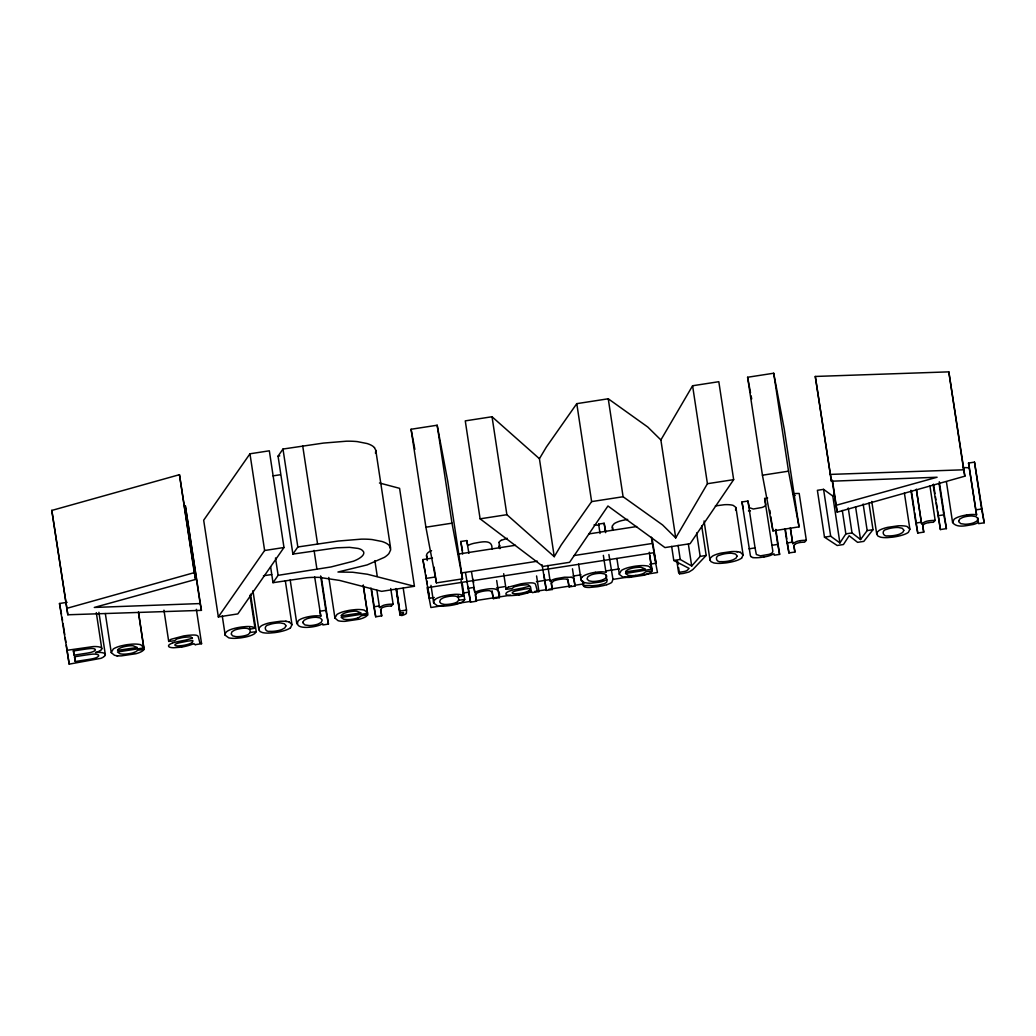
<?xml version="1.0" encoding="UTF-8"?>
<svg xmlns="http://www.w3.org/2000/svg" width="1036" height="1036" viewBox="0 0 1036 1036"><rect width="100%" height="100%" fill="white"/><g stroke="black" fill="none" stroke-linecap="round" stroke-linejoin="round"><path stroke-width="1.5" d="M375.485 453.315L375.796 450.336L374.475 447.669M249.598 627.712L250.298 632.4L248.433 634.369A7.485 2.124 -8.6 0 1 247.656 634.744A8.366 2.37 -8.6 0 1 243.162 636.039L242.32 636.195A11.474 3.25 -8.6 0 1 240.805 636.415L239.277 636.57A8.676 2.46 -8.6 0 1 235.729 636.596L232.763 635.871L231.429 634.433A34.576 9.816 -8.6 0 1 231.261 633.708L232.012 631.714L234.641 630.121A9.078 2.577 -8.6 0 1 238.125 629.059L240.766 628.554A7.899 2.24 -8.6 0 1 247.759 628.541L249.21 629.331L254.986 628.179L250.013 595.376M458.067 595.506L458.78 600.194L456.915 602.149A7.485 2.124 -8.6 0 1 456.138 602.538A8.366 2.37 -8.6 0 1 451.631 603.833L450.79 603.988A11.474 3.25 -8.6 0 1 449.287 604.208L447.759 604.364A8.676 2.46 -8.6 0 1 444.198 604.389L441.232 603.664L439.911 602.227A34.576 9.816 -8.6 0 1 439.743 601.502L440.494 599.507L443.123 597.914A9.078 2.577 -8.6 0 1 446.594 596.853L449.248 596.347A7.899 2.24 -8.6 0 1 456.228 596.335L457.679 597.125L463.468 595.972L461.098 580.354M250.557 594.211L256.242 631.701L254.804 633.501A13.986 3.976 -8.6 0 1 245.636 637.023L242.929 637.529A20.811 5.905 -8.6 0 1 240.443 637.904L236.35 638.28A14.374 4.079 -8.6 0 1 231.494 638.241L230.29 638.111A14.284 4.053 -8.6 0 1 228.684 637.8L225.226 635.249M462.341 583.877L464.711 599.494L463.286 601.294A13.986 3.976 -8.6 0 1 454.105 604.817L451.398 605.322A20.811 5.905 -8.6 0 1 448.912 605.684L444.832 606.073A14.374 4.079 -8.6 0 1 439.963 606.034L438.759 605.905A14.284 4.053 -8.6 0 1 437.166 605.594L433.695 603.043M660.877 439.95L692.592 385.755L718.816 381.701L733.656 479.655L690.105 543.693L664.957 547.578L607.951 505.995L569.593 562.315L542.955 566.433L480.108 518.829L465.268 420.875L492.035 416.744L539.419 458.715L554.26 556.669L561.188 545.001L591.621 501.605L576.78 403.651L608.249 398.782L647.746 427.013L660.877 439.95L675.718 537.904L707.42 483.708L692.592 385.755M539.419 458.715L546.36 447.047L576.78 403.651M735.586 510.1L735.806 507.316L733.281 505.438A15.177 4.312 -8.6 0 0 730.665 504.869L729.396 504.739A15.203 4.312 -8.6 0 0 724.397 504.713L715.345 505.918M832.802 496.076L823.581 489.355L817.391 490.313L824.488 537.179L830.678 536.221L839.898 542.942L832.802 496.076L834.239 493.732M839.898 542.942L845.855 533.877L842.307 510.45M671.652 546.399L673.776 560.463L680.238 559.466L691.698 566.032L700.181 556.384L706.176 555.451L701.683 525.783M379.461 482.996L399.585 488.332L414.426 586.285L381.611 591.349L339.601 580.419L319.088 577.363A39.977 11.344 -8.6 0 0 306.928 577.699L273.012 582.685L278.127 575.33L331.08 566.938L353.354 561.227A28.386 8.055 -8.6 0 0 359.44 558.249L360.554 557.472A32.466 9.22 -8.6 0 0 363.791 552.784A36.661 10.412 -8.6 0 0 363.39 551.502L361.784 549.896A28.438 8.068 -8.6 0 0 358.042 548.42L349.52 547.345L336.817 547.798L292.89 554.079L278.062 456.138L282.983 449.041L323.413 443.084L346.503 441.194A42.683 12.121 -8.6 0 1 357.226 441.595L367.094 443.537A55.944 15.877 -8.6 0 1 374.475 447.669M283.981 547.513L237.84 613.908L218.337 616.925L203.678 520.214L249.961 453.794L269.334 450.802L283.981 547.513L264.62 550.505L218.337 616.925M292.89 554.079L297.824 546.982L282.983 449.041M134.136 652.486A9.855 2.797 -8.6 0 1 127.765 653.858L126.703 654.001A9.751 2.771 -8.6 0 1 122.08 654.079L121.277 654.001A10.166 2.888 -8.6 0 1 119.878 653.716L117.508 651.981L143.874 647.914L138.435 611.978L144.004 649.494L142.761 650.776A14.349 4.066 -8.6 0 1 139.031 652.719A13.856 3.937 -8.6 0 1 135.845 653.742L121.277 655.892A14.711 4.183 -8.6 0 1 114.426 655.244L111.253 652.589L105.335 613.545M363.209 585.262L367.702 614.944L366.446 616.213A14.349 4.066 -8.6 0 1 362.73 618.155A13.856 3.937 -8.6 0 1 359.531 619.178L344.962 621.328A14.711 4.183 -8.6 0 1 341.453 621.25A15.151 4.299 -8.6 0 1 340.196 621.121A14.854 4.222 -8.6 0 1 338.073 620.681L334.939 618.039L328.788 577.428M649.663 555.387L652.02 571.017L650.776 572.286A14.349 4.066 -8.6 0 1 647.06 574.229A13.856 3.937 -8.6 0 1 643.861 575.252L629.292 577.402A14.711 4.183 -8.6 0 1 622.442 576.767L619.347 574.41L616.899 558.495M868.971 503.133L872.998 529.681L867.171 530.587L860.54 539.536L852.019 532.931L848.238 507.938M872.998 529.681L863.83 541.375L857.601 542.346L849.157 535.741L843.446 544.522L837.192 545.493L824.488 537.179M475.99 593.861L475.498 594.664A26.418 7.498 -8.6 0 0 475.459 595.752L476.482 601.217L470.486 602.149L465.514 572.74M391.349 606.047L393.11 604.156L390.74 588.526M792.967 493.835A12.147 3.445 -8.6 0 1 799.196 493.473L806.332 540.313L804.558 542.204A8.741 2.486 -8.6 0 0 800.103 542.501A6.268 1.774 -8.6 0 0 794.625 544.664M929.952 486.039L935.158 520.409L933.384 522.299A8.741 2.486 -8.6 0 0 928.929 522.597M706.176 555.451L693.175 569.204A69.049 19.593 -8.6 0 1 692.631 569.709L689.005 571.989L683.423 573.426A12.458 3.535 -8.6 0 1 679.538 573.802L678.554 572.325L676.897 561.395M434.99 599.624L435.211 599.43A13.533 3.846 -8.6 0 1 440.391 596.904A17.573 4.986 -8.6 0 1 448.187 595.091A21.29 6.048 -8.6 0 1 450.155 594.793L454.61 594.353A12.51 3.548 -8.6 0 1 461.862 594.988L463.468 595.972M290.469 627.79L291.984 624.682L285.314 580.704M741.621 558.093L743.123 554.985L735.987 507.886M371.005 588.059L373.841 606.798L379.228 605.969L379.513 607.485L383.061 605.49A6.863 1.942 -8.6 0 1 386.842 604.558A12.147 3.445 -8.6 0 1 393.071 604.169M790.326 528.075L792.734 543.641L796.283 541.647A6.863 1.942 -8.6 0 1 800.064 540.714M921.561 523.737L916.355 489.368L921.561 523.737L925.109 521.743A6.863 1.942 -8.6 0 1 928.891 520.81A12.147 3.445 -8.6 0 1 935.12 520.435M977.686 517.689L978.398 522.377L976.132 523.543A10.425 2.953 -8.6 0 1 973.205 524.501C966.886 525.356 957.083 528.541 952.589 522.533L946.412 481.74M536.389 581.74L549.844 579.603L550.116 581.028L552.719 579.733A12.069 3.432 -8.6 0 1 556.073 578.658L564.516 577.22L571.173 577.285M501.269 540.326L507.251 538.28M508.378 587.179L520.875 583.851A30.199 8.573 -8.6 0 1 525.55 583.203L528.852 582.931A10.347 2.94 -8.6 0 1 533.229 583.009A9.751 2.771 -8.6 0 1 535.198 583.915L535.379 584.084A34.615 9.829 -8.6 0 1 535.703 584.913L537.205 590.611A13.572 3.859 -8.6 0 0 538.953 591.569L536.583 575.951M606.086 575.058L606.798 579.746L604.286 580.846A11.992 3.406 -8.6 0 1 600.051 582.051L591.452 583.164A12.613 3.574 -8.6 0 1 587.386 583.074L585.69 582.815A19.477 5.53 -8.6 0 1 581.856 581.261L581.079 580.134A24.216 6.876 -8.6 0 1 582.297 576.961M467.883 588.357L473.879 587.438L474.812 592.385L477.518 591.219A13.015 3.691 -8.6 0 1 481.39 590.093C488.034 589.031 501.579 585.146 499.287 597.694L493.291 598.627L492.009 591.996L489.808 590.753A6.281 1.787 -8.6 0 0 487.373 590.675L485.055 590.896A11.422 3.237 -8.6 0 0 484.188 591.025A9.997 2.836 -8.6 0 0 479.254 592.191A8.094 2.292 -8.6 0 0 475.951 593.861M602.9 579.733L605.659 578.217L606.617 576.327A30.316 8.612 -8.6 0 0 606.526 575.627L604.817 573.97L601.165 573.348A8.676 2.46 -8.6 0 0 597.06 573.543A9.751 2.771 -8.6 0 0 595.558 573.763L595.078 573.84A8.443 2.396 -8.6 0 0 591.206 574.876L588.085 576.534L587.114 578.58A31.676 8.987 -8.6 0 0 587.282 579.266L588.875 580.795L591.996 581.403A8.664 2.46 -8.6 0 0 596.037 581.274L596.529 581.222A10.515 2.978 -8.6 0 0 598.057 580.989L599.054 580.808A8.741 2.486 -8.6 0 0 602.9 579.733M837.243 512.134L964.866 476.184L948.821 371.859L815.28 376.456L831.403 481.209L937.101 477.233L835.961 505.335L837.243 512.134L832.452 480.536M51.8 510.437L179.461 474.682L195.584 579.435L94.289 607.446L200.142 603.561L201.424 610.359L67.845 614.775L51.8 510.437L67.845 614.775M66.641 608.391L194.302 572.636L179.461 474.682M263.455 575.77L271.665 574.527M763.959 557.031L767.197 556.371A12.341 3.509 -8.6 0 0 770.667 555.322L773.983 553.755L774.255 555.218L779.616 554.389L775.834 529.396M411.072 429.254L437.166 425.226L447.681 480.911L462.522 578.852L436.428 582.892L425.9 527.207L411.072 429.254L414.866 449.365M747.603 377.259L773.698 373.232L784.213 428.917L799.054 526.858L772.96 530.898L762.431 475.213L747.603 377.259L750.517 392.722M278.062 456.138L279.733 455.879M272.999 475.874L280.277 474.747M297.824 546.982L338.254 541.038L361.344 539.147A42.683 12.121 -8.6 0 1 372.066 539.549L381.934 541.478A55.944 15.877 -8.6 0 1 389.316 545.609L390.701 549.766L388.953 553.522A48.032 13.636 -8.6 0 1 384.473 557.303L367.171 564.905L337.956 572.027L352.719 572.248L367.404 574.242L414.426 586.285M425.9 527.207L451.994 523.167L462.522 578.852M480.108 518.829L506.876 514.698L554.26 556.669M591.621 501.605L623.089 496.736L662.587 524.954L675.718 537.904M707.42 483.708L733.656 479.655M762.431 475.213L788.525 471.173L799.054 526.858M104.273 656.345A12.833 3.639 -8.6 0 1 100.906 658.326L69.192 664.141L59.492 603.496L67.12 602.317M462.678 554.001L460.787 541.504L466.783 540.572L467.715 545.519L470.409 544.353A13.015 3.691 -8.6 0 1 474.281 543.227C480.212 542.359 493.24 538.332 491.893 549.248M966.562 515.009A12.134 3.445 -8.6 0 1 972.338 514.478A12.186 3.458 -8.6 0 1 976.585 514.853L968.53 463.053L974.5 462.134L984.2 522.779L978.644 523.646L978.398 522.377M600.038 533.488L598.627 524.112L604.143 523.258L605.775 531.895M750.841 556.487L750.789 556.423A33.787 9.596 -8.6 0 1 750.323 555.27L741.97 501.968L747.966 501.048L749.145 507.187A52.875 15.009 -8.6 0 0 749.313 507.679L753.302 509.013L761.887 507.498A7.964 2.253 -8.6 0 0 765.177 505.814L765.695 504.571A33.735 9.57 -8.6 0 0 765.656 503.82L764.646 498.471L767.637 498.005M434.278 597.513L429.487 598.251L422.882 559.569L432.465 558.093M457.99 554.143L515.436 545.273M588.824 533.928L636.7 526.534M425.744 578.464L435.327 576.987M460.852 573.05L537.438 561.214M574.138 555.542L652.33 543.46L656.06 563.247L649.676 564.231M66.589 650.362L93.059 646.593A12.031 3.419 -8.6 0 1 99.249 646.956A11.927 3.38 -8.6 0 1 100.531 650.478M328.438 624.086L325.835 610.308L319.878 611.227L320.81 616.174A12.186 3.458 -8.6 0 0 316.563 615.811A12.134 3.445 -8.6 0 0 310.8 616.316A14.633 4.157 -8.6 0 0 302.577 618.324A14.167 4.027 -8.6 0 0 298.316 620.668C293.292 630.03 312.639 627.35 317.443 625.809A10.425 2.953 -8.6 0 0 320.383 624.85L322.649 623.685L322.882 624.954L328.438 624.086L321.341 577.233M937.813 515.76L943.809 514.84L946.412 528.619L940.416 529.551L933.073 484.524M975.64 509.919L981.597 509L984.2 522.779M463.001 593.071L469.373 592.087M496.503 587.904L504.48 586.661M573.089 576.068L581.066 574.838M619.36 568.919L605.723 570.978L605.943 572.183L602.421 571.833A12.238 3.471 -8.6 0 0 598.368 571.976L595.35 572.351M749.067 548.834L755.063 547.902L756.241 554.053A52.875 15.009 -8.6 0 0 756.409 554.545L760.411 555.866L768.997 554.364A7.964 2.253 -8.6 0 0 772.286 552.68L772.791 551.437A33.735 9.57 -8.6 0 0 772.752 550.673L764.646 498.471M771.742 545.324L777.738 544.405L779.616 554.389M784.925 528.904L787.062 542.968L792.449 542.126M845.855 533.877L852.019 532.931M910.916 490.261L915.889 523.063L921.276 522.222M74.139 655.153L84.693 653.522A47.604 13.507 -8.6 0 0 87.568 653.056L90.585 652.473A7.589 2.15 -8.6 0 0 94.069 648.717A6.19 1.761 -8.6 0 0 90.287 648.549L86.623 648.963A58.43 16.589 -8.6 0 0 83.113 649.481L73.349 650.984L74.139 655.153L73.427 650.466M363.312 585.236L367.573 613.351L341.194 617.43L343.563 619.152A10.166 2.888 -8.6 0 0 344.975 619.437L345.778 619.528A9.751 2.771 -8.6 0 0 350.401 619.45L351.437 619.321A9.855 2.797 -8.6 0 0 357.834 617.935M651.877 569.165L625.524 573.504L627.894 575.226A10.166 2.888 -8.6 0 0 629.292 575.511L630.095 575.602M396.387 589.225L399.702 611.098L406.526 610.049L406.397 613.454A8.884 2.525 -8.6 0 1 401.826 615.552L400.038 615.086L396.024 588.539M75.343 661.525L88.941 659.414A28.555 8.107 -8.6 0 0 91.349 659L91.712 658.935A11.059 3.134 -8.6 0 0 95.377 658.015A7.33 2.085 -8.6 0 0 97.837 656.798A8.327 2.37 -8.6 0 0 92.657 654.117L89.86 654.454A37.762 10.723 -8.6 0 0 85.729 655.037L74.45 656.785L75.343 661.525L74.631 656.837M443.654 605.542L430.885 607.51L427.156 587.723L653.729 552.719L657.471 572.507L643.11 574.721M454.83 603.82L470.784 601.346M475.563 600.608L510.67 595.182M525.032 592.968L531.416 591.983M534.602 591.491L545.778 589.769M548.963 589.264L571.302 585.819M574.501 585.327L584.071 583.851M612.794 579.409L631.934 576.456M195.325 644.664L201.58 643.693L196.374 609.323M373.841 606.798L375.718 616.783L381.714 615.863L380.769 609.608M399.702 611.098L400.064 613.027L403.457 612.496A14.413 4.092 -8.6 0 1 403.224 613.48L402.9 613.817A5.84 1.658 -8.6 0 1 400.038 615.086M532.685 592.54L538.953 591.569M542.087 564.827L546.335 590.429L552.33 589.497L551.152 581.688M567.042 579.448L567.702 580.147A29.099 8.262 -8.6 0 1 567.935 580.846L569.088 586.92L575.071 585.987L572.468 568.803M787.062 542.968L788.94 552.952L794.936 552.02L793.99 545.778M915.889 523.063L917.767 533.048L923.762 532.115L922.584 524.307M635.767 575.394L634.718 575.511A9.751 2.771 -8.6 0 1 630.095 575.602M652.02 571.017L645.791 571.755L643.68 573.309A8.379 2.383 -8.6 0 1 642.113 573.996A9.855 2.797 -8.6 0 1 635.78 575.368M367.702 614.944L361.46 615.682L359.362 617.236A8.379 2.383 -8.6 0 1 357.783 617.922M144.004 649.494L137.775 650.232L135.664 651.799A8.379 2.383 -8.6 0 1 134.097 652.473M458.78 600.194L464.711 599.494M250.298 632.4L256.242 631.701M582.608 580.885L583.32 585.56L590.015 585.457A4.649 1.321 -8.6 0 0 591.426 585.703A7.369 2.098 -8.6 0 0 593.045 585.716L597.137 585.301A19.166 5.439 -8.6 0 0 598.627 585.068L603.962 583.773A8.508 2.422 -8.6 0 0 606.746 581.986L606.966 580.989A71.044 20.163 -8.6 0 0 606.902 580.328L606.798 579.746M830.121 474.41L963.661 469.8L964.866 476.184M736.492 551.605L737.762 551.735M285.353 621.302L286.609 621.432M740.377 552.305L743.123 554.985M289.225 622.001L291.984 624.682M673.776 560.463L689.095 568.388L688.021 569.554A30.316 8.599 -8.6 0 1 687.347 570.214L687.179 570.331A3.976 1.127 -8.6 0 1 686.959 570.486A5.581 1.58 -8.6 0 1 685.184 571.263A10.308 2.927 -8.6 0 1 678.645 572.235M254.986 628.179L253.354 627.207A12.51 3.548 -8.6 0 0 246.141 626.56L241.686 627A21.29 6.048 -8.6 0 0 239.704 627.298A17.573 4.986 -8.6 0 0 231.934 629.111A13.533 3.846 -8.6 0 0 226.742 631.636L226.508 631.83A25.991 7.381 -8.6 0 0 225.356 635.236M612.885 528.593L612.224 526.016L614.154 523.698A15.268 4.338 -8.6 0 1 616.019 522.623L617.754 521.872A14.892 4.222 -8.6 0 1 621.846 520.564L625.899 519.696A20.837 5.918 -8.6 0 1 627.686 519.399M427.233 557.264L426.599 556.19M199.844 642.721L198.342 637.023A34.615 9.829 -8.6 0 0 198.018 636.195L197.876 636.026A9.751 2.771 -8.6 0 0 195.83 635.146A10.347 2.94 -8.6 0 0 191.466 635.081L188.189 635.327A30.199 8.573 -8.6 0 0 183.501 635.975L171.005 639.303A15.151 4.299 -8.6 0 0 168.79 641.413M871.768 501.437L876.741 534.239L877.984 536.091L880.393 537.101A14.336 4.066 -8.6 0 0 882.05 537.412L883.294 537.542A14.957 4.248 -8.6 0 0 887.528 537.606L892.488 537.166A21.73 6.164 -8.6 0 0 894.884 536.816A17.754 5.038 -8.6 0 0 903.211 534.822A14.918 4.235 -8.6 0 0 908.391 532.336L909.88 529.228L904.402 493.058M704.066 520.953L709.984 560.01L710.955 561.641L713.636 562.872A14.336 4.066 -8.6 0 0 715.293 563.17L716.549 563.299A14.957 4.248 -8.6 0 0 720.771 563.364L725.744 562.924A21.73 6.164 -8.6 0 0 728.127 562.574A17.754 5.038 -8.6 0 0 736.466 560.593A14.918 4.235 -8.6 0 0 741.634 558.093M651.851 568.971L648.73 566.278A14.944 4.248 -8.6 0 0 646.619 565.824L644.755 565.643A14.608 4.144 -8.6 0 0 639.769 565.682L635.651 566.122A20.837 5.918 -8.6 0 0 632.996 566.55L628.943 567.43A14.892 4.222 -8.6 0 0 624.85 568.738L623.128 569.489A15.268 4.338 -8.6 0 0 621.263 570.564L619.269 574.112M367.521 612.898L364.413 610.204A14.944 4.248 -8.6 0 0 362.302 609.751L360.437 609.569A14.608 4.144 -8.6 0 0 355.439 609.608L351.334 610.049A20.837 5.918 -8.6 0 0 348.666 610.476L344.612 611.357A14.892 4.222 -8.6 0 0 340.52 612.664L338.798 613.416A15.268 4.338 -8.6 0 0 336.933 614.49L334.939 618.039M252.926 590.649L258.845 629.707L260.088 631.559L262.496 632.569A14.336 4.066 -8.6 0 0 264.154 632.866L265.397 633.009A14.957 4.248 -8.6 0 0 269.632 633.061L274.592 632.62A21.73 6.164 -8.6 0 0 276.988 632.271A17.754 5.038 -8.6 0 0 285.314 630.289A14.918 4.235 -8.6 0 0 290.494 627.79M143.823 647.448L140.715 644.755A14.944 4.248 -8.6 0 0 138.604 644.314L136.739 644.12A14.608 4.144 -8.6 0 0 131.753 644.172L127.635 644.612A20.837 5.918 -8.6 0 0 124.98 645.039L120.927 645.92A14.892 4.222 -8.6 0 0 116.835 647.215L115.1 647.966A15.268 4.338 -8.6 0 0 113.235 649.054L111.253 652.589M529.746 586.013L528.386 584.913A3.937 1.114 -8.6 0 0 527.764 584.822A6.63 1.878 -8.6 0 0 526.793 584.77L521.393 585.21A21.808 6.19 -8.6 0 0 519.813 585.47L514.918 586.596A5.284 1.502 -8.6 0 0 514.206 586.868L511.965 588.629L506.073 589.303L503.703 573.685M192.372 638.137L191.012 637.036A3.937 1.114 -8.6 0 0 190.404 636.946A6.63 1.878 -8.6 0 0 189.42 636.894L184.019 637.334A21.808 6.19 -8.6 0 0 182.44 637.58L177.557 638.707A5.284 1.502 -8.6 0 0 176.832 638.992L174.605 640.74L168.7 641.426L163.96 610.178M968.53 463.053L976.572 514.866M923.762 532.115L922.778 526.897A23.841 6.76 -8.6 0 1 923.374 524.76M815.28 376.456L831.403 481.209M794.936 552.02L793.952 546.788A23.841 6.76 -8.6 0 1 794.547 544.664M751.1 395.817L751.696 398.912M741.97 501.968L743.188 508.417A33.787 9.596 -8.6 0 0 743.33 508.87M652.045 538.267L656.06 563.247M598.627 524.112L598.847 525.317L595.324 524.967A12.238 3.471 -8.6 0 0 594.029 524.954M575.071 585.987L573.789 579.305A37.516 10.645 -8.6 0 0 573.478 578.502L573.426 578.438A8.793 2.499 -8.6 0 0 573.18 578.179A11.862 3.367 -8.6 0 0 571.199 577.285M552.33 589.497L551.269 583.359L553.587 581.015A9.984 2.836 -8.6 0 1 559.595 579.383A11.513 3.263 -8.6 0 1 560.372 579.266M460.787 541.504L462.522 550.686M422.882 559.569L425.187 571.742M425.757 574.786L426.34 577.829M381.714 615.863L380.73 610.631A23.841 6.76 -8.6 0 1 381.326 608.508A6.268 1.774 -8.6 0 1 386.868 606.306A8.741 2.486 -8.6 0 1 391.323 606.06M194.302 572.636L195.584 579.435M59.492 603.496L61.512 614.218M583.32 585.56L584.459 586.842A8.702 2.473 -8.6 0 0 586.596 587.334L587.541 587.412A13.118 3.73 -8.6 0 0 589.704 587.438L597.137 586.752A27.532 7.822 -8.6 0 0 599.222 586.415L602.797 585.728A15.631 4.442 -8.6 0 0 606.798 584.68M909.88 529.228L907.135 526.534A15.177 4.312 -8.6 0 0 904.506 525.977L903.25 525.848A15.203 4.312 -8.6 0 0 898.251 525.809L887.722 527.337A16.058 4.558 -8.6 0 0 881.416 529.292A14.064 3.989 -8.6 0 0 879.175 530.419L877.155 532.245L876.741 534.239M974.5 462.134L981.597 509M948.821 371.859L963.661 469.8M939.302 481.753L946.412 528.619M939.069 483.592L943.809 514.84M933.553 484.252L934.977 493.615M935.443 496.749L935.922 499.87M936.389 502.991L937.101 507.679M937.58 510.8L938.046 513.921M938.525 517.055L940.416 529.551M911.382 490.87L914.218 509.608M914.697 512.742L917.767 533.048M863.143 504.027L867.171 530.587M855.568 506.733L860.54 539.536M832.128 480.056L835.961 505.335M823.581 489.355L830.678 536.221M773.698 373.232L788.525 471.173M790.377 528.023L792.734 543.641M785.392 529.513L786.816 538.888M787.282 542.009L788.94 552.952M775.601 530.341L777.738 544.405M769.852 510.36L770.331 513.519M770.81 516.679L772.96 530.898M747.966 501.048L755.063 547.902M696.632 532.957L700.181 556.384M688.383 544.159L691.698 566.032M678.114 545.402L680.238 559.466M677.635 561.318L678.101 564.439M678.58 567.56L679.525 573.814M651.372 537.166L652.33 543.46M649.3 552.24L651.903 569.424M608.249 398.782L623.089 496.736M612.172 527.246L612.639 530.367M604.143 523.258L605.568 532.634M608.883 554.506L612.962 579.318L611.823 582.323A12.833 3.639 -8.6 0 1 606.772 584.68M603.353 555.361L605.943 572.183M578.619 564.076L581.015 579.875M567.896 579.098L569.088 586.92M547.746 565.41L550.116 581.028M543.978 574.812L546.335 590.429M530.549 586.803L531.261 591.491A13.067 3.704 -8.6 0 0 532.659 592.54M492.035 416.744L506.876 514.698M498.964 542.437L499.909 548.691M496.684 580.51L499.287 597.694M492.113 590.818L493.291 598.627M473.167 579.357L473.646 582.478M475.304 593.408L476.482 601.217M466.783 540.572L468.894 553.328M471.51 571.82L474.812 592.385M468.117 586.531L470.486 602.149M437.166 425.226L451.994 523.167M434.032 567.093L436.428 582.892M426.495 555.684L427.233 560.567M430.989 585.353L433.631 602.745M426.858 580.924L427.337 584.084M427.816 587.231L429.487 598.251M403.211 588.176L406.526 610.049M375.796 450.336L390.637 548.29M396.516 589.601L400.064 613.027M374.877 560.631L377.272 576.43M376.91 590.3L379.513 607.485M371.704 590.235L375.718 616.783M302.719 445.985L317.56 543.939M320.629 575.938L325.835 610.308M314.076 550.375L316.951 569.321M314.672 576.858L320.81 616.174M290.184 579.927L296.84 623.84M275.498 557.951L278.127 575.33M270.629 566.886L273.012 582.685M249.961 453.794L264.62 550.505M222.274 616.006L225.149 634.951M201.424 610.359L185.302 505.607L200.142 603.561M98.899 612.276L105.296 654.454M96.309 612.626L101.748 648.562M62.095 617.288L62.561 620.409M63.041 623.53L64.698 634.459M65.164 637.593L65.877 642.281M66.356 645.402L66.822 648.523M67.301 651.644L69.192 664.141M952.589 522.533L954.039 519.36A14.167 4.027 -8.6 0 1 958.339 517.016A14.633 4.157 -8.6 0 1 966.549 514.996M709.984 560.01L710.398 558.015L712.418 556.177A14.064 3.989 -8.6 0 1 714.672 555.05A16.058 4.558 -8.6 0 1 720.965 553.095L731.507 551.579A15.203 4.312 -8.6 0 1 740.287 552.292M258.845 629.707L259.259 627.712L261.279 625.874A14.064 3.989 -8.6 0 1 263.52 624.747A16.058 4.558 -8.6 0 1 269.826 622.791L280.355 621.276A15.203 4.312 -8.6 0 1 289.135 621.988M529.759 586.143L522.584 588.047A113.261 32.142 -8.6 0 1 519.217 588.694L516.809 589.16A31.378 8.91 -8.6 0 0 513.934 589.769A14.828 4.209 -8.6 0 0 509.725 590.986A10.114 2.875 -8.6 0 0 506.034 594.263L506.19 594.534A9.298 2.642 -8.6 0 0 508.624 595.441L509.401 595.545A9.531 2.707 -8.6 0 0 511.201 595.622L517.093 595.169A22.391 6.358 -8.6 0 0 518.958 594.884M192.398 638.267L185.211 640.17A113.261 32.142 -8.6 0 1 181.844 640.818L179.448 641.284A31.378 8.91 -8.6 0 0 176.56 641.893A14.828 4.209 -8.6 0 0 172.352 643.11M969.489 468A12.186 3.458 -8.6 0 0 965.215 467.637A12.134 3.445 -8.6 0 0 962.858 467.728M923.452 524.76A6.268 1.774 -8.6 0 1 928.916 522.571M794.379 495.467A8.741 2.486 -8.6 0 1 795.221 495.402M800.064 540.688A12.147 3.445 -8.6 0 1 806.293 540.339M750.44 510.852A12.561 3.561 -8.6 0 1 748.458 510.903M752.939 557.523A11.849 3.367 -8.6 0 1 750.893 556.474M763.856 556.915A12.561 3.561 -8.6 0 1 752.822 557.588M625.77 577.324A15.151 4.299 -8.6 0 1 624.527 577.194M582.167 576.961A14.944 4.235 -8.6 0 1 595.337 572.286M560.385 579.305A7.032 1.994 -8.6 0 1 567.301 579.37M499.054 542.437A15.151 4.299 -8.6 0 1 501.191 540.313M499.831 545.48A10.114 2.875 -8.6 0 0 498.925 547.396L499.093 547.668A9.298 2.642 -8.6 0 0 499.779 548.122M531.248 591.491A20.914 5.931 -8.6 0 1 518.997 594.988M506.151 589.29A15.151 4.299 -8.6 0 1 508.287 587.179M529.37 590.365A6.876 1.955 -8.6 0 0 529.707 590.067L530.186 589.07A26.12 7.42 -8.6 0 0 530.16 588.409L524.773 589.044A77.855 22.106 -8.6 0 1 520.37 589.937A39.135 11.111 -8.6 0 0 516.938 590.649L515.41 591.025A5.426 1.541 -8.6 0 0 512.237 592.825A5.426 1.541 -8.6 0 0 515.345 593.822L519.269 593.473A11.318 3.212 -8.6 0 0 529.655 590.378M431.559 550.66A13.533 3.846 -8.6 0 0 428.114 552.564L427.894 552.758A25.991 7.381 -8.6 0 0 426.728 556.164M433.825 603.03A25.991 7.381 -8.6 0 1 434.861 599.624M195.286 644.664A13.067 3.704 -8.6 0 1 193.926 643.602A20.914 5.931 -8.6 0 1 181.624 647.099M201.58 643.693A13.572 3.859 -8.6 0 1 199.831 642.721M172.313 643.11A10.114 2.875 -8.6 0 0 168.661 646.386L168.829 646.658A9.298 2.642 -8.6 0 0 171.264 647.565L172.041 647.655A9.531 2.707 -8.6 0 0 173.841 647.746L179.733 647.28A22.391 6.358 -8.6 0 0 181.585 647.008M191.997 642.488A6.876 1.955 -8.6 0 0 192.346 642.178L192.826 641.193A26.12 7.42 -8.6 0 0 192.787 640.533L187.399 641.167A77.855 22.106 -8.6 0 1 183.009 642.061A39.135 11.111 -8.6 0 0 179.565 642.773L178.037 643.149A5.426 1.541 -8.6 0 0 174.877 644.949A5.426 1.541 -8.6 0 0 177.985 645.946L181.896 645.596A11.318 3.212 -8.6 0 0 192.295 642.501M117.754 655.814A15.151 4.299 -8.6 0 1 116.511 655.671M105.245 654.312A14.659 4.157 -8.6 0 1 104.364 656.345M105.322 654.299A12.069 3.432 -8.6 0 0 98.135 652.382L95.48 652.538A12.574 3.561 -8.6 0 0 100.44 650.491M302.952 622.17L302.939 622.403A33.696 9.557 -8.6 0 0 303.056 623.128L305.05 624.98L309.22 625.55A8.159 2.318 -8.6 0 0 312.859 625.291A9.246 2.629 -8.6 0 0 314.296 625.058A8.262 2.344 -8.6 0 0 318.104 624.048L321.173 622.403L322.105 620.318A34.149 9.7 -8.6 0 0 321.924 619.606L320.033 617.87L316.317 617.288A8.34 2.37 -8.6 0 0 312.639 617.482A9.609 2.732 -8.6 0 0 311.137 617.702L310.178 617.883A8.081 2.292 -8.6 0 0 306.837 618.803L304.053 620.279L302.952 622.17M958.714 520.862L958.701 521.095A33.696 9.557 -8.6 0 0 958.805 521.82L960.799 523.672L964.982 524.242A8.159 2.318 -8.6 0 0 968.608 523.983A9.246 2.629 -8.6 0 0 970.059 523.75A8.262 2.344 -8.6 0 0 973.866 522.74L976.922 521.095L977.855 519.01A34.149 9.7 -8.6 0 0 977.686 518.298L975.782 516.563L972.066 515.98A8.34 2.37 -8.6 0 0 968.388 516.174A9.609 2.732 -8.6 0 0 966.886 516.394L965.94 516.563A8.081 2.292 -8.6 0 0 962.599 517.495L959.815 518.971L958.714 520.862M285.845 625.964L284.822 627.92L281.896 629.525A9.272 2.629 -8.6 0 1 278.27 630.587L276.703 630.885A11.564 3.276 -8.6 0 1 275.045 631.131L273.983 631.248A9.324 2.642 -8.6 0 1 270.163 631.338C264.698 632.504 263.17 625.446 268.92 624.773A9.35 2.655 -8.6 0 1 272.559 623.711L273.608 623.517A11.577 3.289 -8.6 0 1 275.252 623.245L276.314 623.115A9.363 2.655 -8.6 0 1 280.639 622.96L284.265 623.698L285.742 625.252A30.083 8.534 -8.6 0 1 285.845 625.964M736.985 556.267L735.961 558.223L733.035 559.828A9.272 2.629 -8.6 0 1 729.422 560.877L727.842 561.188A11.564 3.276 -8.6 0 1 726.184 561.421L725.122 561.551A9.324 2.642 -8.6 0 1 721.302 561.641C715.837 562.807 714.322 555.749 720.072 555.076A9.35 2.655 -8.6 0 1 723.711 554.014L724.747 553.807A11.577 3.289 -8.6 0 1 726.391 553.548L727.466 553.418A9.363 2.655 -8.6 0 1 731.779 553.263L735.405 554.001L736.894 555.555A30.083 8.534 -8.6 0 1 736.985 556.267M903.742 530.51L902.719 532.465L899.792 534.071A9.272 2.629 -8.6 0 1 896.166 535.12L894.599 535.418A11.564 3.276 -8.6 0 1 892.941 535.664L891.879 535.78A9.324 2.642 -8.6 0 1 888.059 535.884C882.594 537.049 881.066 529.992 886.816 529.305A9.35 2.655 -8.6 0 1 890.455 528.256L891.504 528.049A11.577 3.289 -8.6 0 1 893.149 527.79L894.21 527.648A9.363 2.655 -8.6 0 1 898.536 527.505L902.162 528.243L903.638 529.797A30.083 8.534 -8.6 0 1 903.742 530.51M117.599 650.375L137.322 647.487L133.087 645.765A9 2.551 -8.6 0 0 129.28 645.842L127.661 646.037A11.927 3.38 -8.6 0 0 126.081 646.283L125.123 646.477A9.505 2.694 -8.6 0 0 120.979 647.681A10.412 2.953 -8.6 0 0 120.293 647.979A10.088 2.862 -8.6 0 0 118.13 649.378L117.599 650.375M341.284 615.811L361.02 612.936L356.772 611.201A9 2.551 -8.6 0 0 352.965 611.292L351.346 611.473A11.927 3.38 -8.6 0 0 349.779 611.732L348.808 611.913A9.505 2.694 -8.6 0 0 344.677 613.118A10.412 2.953 -8.6 0 0 343.991 613.416A10.088 2.862 -8.6 0 0 341.815 614.827L341.284 615.811M625.615 571.885L645.337 569.01L641.103 567.275A9 2.551 -8.6 0 0 637.295 567.365L635.677 567.547A11.927 3.38 -8.6 0 0 634.097 567.806L633.138 567.987A9.505 2.694 -8.6 0 0 628.994 569.191A10.412 2.953 -8.6 0 0 628.308 569.489A10.088 2.862 -8.6 0 0 626.145 570.901L625.615 571.885"/></g></svg>
